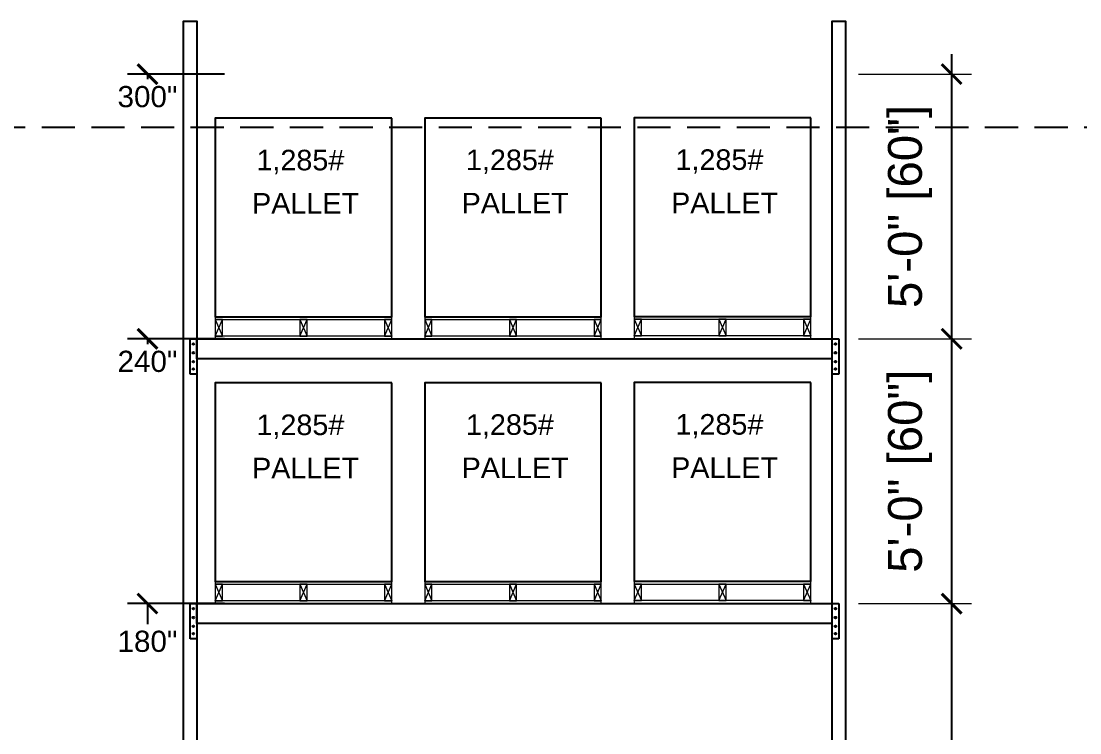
# Model space of a CAD drawing. Extents: x -14476 to 95620, y -7935 to 54356.
# Drawn here: x 21416.4 to 21656.3, y -6384.1 to -6222.8 of the extents above; entities that cross this region are included whole.
import ezdxf

# ---------------------------------------------------------------- set-up
doc = ezdxf.new("R2010")
doc.units = 0
doc.header["$LTSCALE"] = 30
doc.header["$MEASUREMENT"] = 0
doc.linetypes.add('DASHED2', pattern=[0.375, 0.25, -0.125])
doc.layers.get('0').update_dxf_attribs({"linetype": 'CONTINUOUS'})
doc.layers.get('DEFPOINTS').update_dxf_attribs({"linetype": 'CONTINUOUS'})
for name, color, linetype in [('DIMENSION', 1, 'CONTINUOUS'), ('HATCH', 211, 'CONTINUOUS'), ('RACK', 3, 'CONTINUOUS'), ('TEXT', 4, 'CONTINUOUS')]:
    doc.layers.add(name, color=color, linetype=linetype)
doc.layers.add('R-Pallet', color=32, linetype='CONTINUOUS', lineweight=0)
doc.styles.add('ARCHI', font='stylu.ttf')
doc.styles.add('ARIAL', font='arial.ttf', dxfattribs={"oblique": 10})
doc.styles.add('pnlDim', font='arial.ttf')
doc.dimstyles.new('_48', dxfattribs={"dimscale": 48, "dimtxt": 0.125, "dimasz": 0.09375, "dimexe": 0.09375, "dimexo": 0.09375, "dimgap": 0.09375, "dimtad": 1, "dimdec": 0, "dimzin": 3, "dimdsep": 46, "dimlunit": 4, "dimtxsty": 'ARCHI', "dimblk": 'ARCHTICK', "dimcen": 0.09375, "dimdle": 0.09375, "dimclrd": 256, "dimclre": 256, "dimclrt": 2, "dimadec": 0, "dimazin": 0, "dimtfac": 1, "dimtdec": 0, "dimtix": 1, "dimtmove": 0, "dimatfit": 3, "dimfxl": 1, "dimtolj": 1, "dimtzin": 0, "dimlwd": -1, "dimlwe": 13, "dimarcsym": 0})
doc.dimstyles.new('NFI_EL_IN_BEAM', dxfattribs={"dimscale": 48, "dimtxt": 0.09375, "dimasz": 0.09375, "dimexe": 0.09375, "dimexo": 0.0625, "dimgap": 0.03125, "dimtad": 0, "dimtih": 1, "dimtoh": 1, "dimdec": 4, "dimzin": 12, "dimdsep": 46, "dimlunit": 5, "dimtxsty": 'ARIAL', "dimblk": 'ARCHTICK', "dimcen": 0.0625, "dimsd2": 1, "dimadec": 0, "dimazin": 0, "dimtfac": 1, "dimtdec": 4, "dimtofl": 0, "dimtmove": 0, "dimatfit": 3, "dimfxl": 0.0625, "dimfrac": 2, "dimtolj": 1, "dimtzin": 12, "dimarcsym": 0})

# ---------------------------------------------------------------- blocks, each defined once
blk = doc.blocks.new('_ArchTick')
at = {"color": 0, "linetype": 'ByBlock', "const_width": 0.15}
blk.add_lwpolyline([(-0.5, -0.5), (0.5, 0.5)], dxfattribs=at)
blk = doc.blocks.new('*D17')
at = {"layer": 'DEFPOINTS', "color": 0, "transparency": 16777216}
for p in [(21601.63, -6354.78), (21601.63, -6534.78), (21627.22, -6534.78)]:
    blk.add_point(p, dxfattribs=at)
at = {"layer": 'DIMENSION', "transparency": 16777216}
blk.add_line((21627.22, -6350.28), (21627.22, -6539.28), dxfattribs=at)
at = {"layer": 'DIMENSION', "linetype": 'Continuous', "lineweight": 13, "transparency": 16777216}
for p, q in [((21606.13, -6354.78), (21631.72, -6354.78)), ((21606.13, -6534.78), (21631.72, -6534.78))]:
    blk.add_line(p, q, dxfattribs=at)
at = {"layer": 'DIMENSION', "transparency": 16777216, "xscale": 4.5, "yscale": 4.5, "zscale": 4.5}
for p, rotation in [((21627.22, -6354.78), 90), ((21627.22, -6534.78), 270)]:
    blk.add_blockref('_ArchTick', p, dxfattribs=dict(at, rotation=rotation))
at = {"layer": 'DIMENSION', "color": 2, "transparency": 16777216, "insert": (21617.79, -6444.78), "char_height": 7.68, "attachment_point": 5, "rotation": 90, "style": 'pnlDim'}
blk.add_mtext('\\A1;15\'-0" [180"]', dxfattribs=at)
blk = doc.blocks.new("BEAM12'")
for p, q in [((-123, -8), (-123, 0)), ((-123, 0), (-121.5, 0)), ((-121.5, 0), (22.5, 0)), ((22.5, 0), (24, 0)), ((24, 0), (24, -8)), ((22.5, -4.5), (-121.5, -4.5)), ((-121.5, -4.5), (-121.5, -8)), ((22.5, -8), (22.5, -4.5)), ((-121.5, -8), (-123, -8)), ((24, -8), (22.5, -8))]:
    blk.add_line(p, q)
at = {"layer": 'RACK', "color": 1}
for p, q in [((-121.5, -4.5), (-121.5, 0)), ((22.5, -4.5), (22.5, 0))]:
    blk.add_line(p, q, dxfattribs=at)
for centre in [(-122.25, -1.16), (23.25, -1.16), (-122.25, -3.16), (23.25, -3.16), (-122.25, -5.16), (-122.25, -6.82), (23.25, -5.16), (23.25, -6.82)]:
    blk.add_circle(centre, 0.188, dxfattribs=at)
blk = doc.blocks.new('*D9')
at = {"layer": 'DEFPOINTS', "color": 0, "transparency": 16777216}
for p in [(21465.41, -6354.78), (21434.92, -6534.78), (21444.98, -6534.78)]:
    blk.add_point(p, dxfattribs=at)
at = {"layer": 'DIMENSION', "color": 0, "lineweight": -2, "transparency": 16777216}
for p, q in [((21462.41, -6354.78), (21440.48, -6354.78)), ((21444.98, -6354.78), (21444.98, -6359.41)), ((21437.92, -6534.78), (21449.48, -6534.78))]:
    blk.add_line(p, q, dxfattribs=at)
at = {"layer": 'DIMENSION', "color": 0, "lineweight": -2, "transparency": 16777216, "xscale": 4.5, "yscale": 4.5, "zscale": 4.5, "rotation": 90}
blk.add_blockref('_ArchTick', (21444.98, -6354.78), dxfattribs=at)
at = {"layer": 'DIMENSION', "color": 2, "transparency": 16777216, "insert": (21444.98, -6363.36), "char_height": 4.8, "attachment_point": 5, "style": 'pnlDim'}
blk.add_mtext('\\A1;180"', dxfattribs=at)
blk = doc.blocks.new('Pallet-Front')
at = {"layer": 'R-Pallet', "color": 0, "lineweight": -2}
for p, q in [((-18.375, 4.375), (-20, 0.625)), ((-18.375, 0.625), (-20, 4.375)), ((0.8125, 4.375), (-0.8125, 0.625)), ((0.8125, 0.625), (-0.8125, 4.375)), ((20, 4.375), (18.375, 0.625)), ((20, 0.625), (18.375, 4.375))]:
    blk.add_line(p, q, dxfattribs=at)
for points in [[(20, 4.375), (-20, 4.375), (-20, 5), (20, 5)], [(-18.375, 0.625), (-20, 0.625), (-20, 4.375), (-18.375, 4.375)], [(0.8125, 0.625), (-0.8125, 0.625), (-0.8125, 4.375), (0.8125, 4.375)], [(20, 0.625), (18.375, 0.625), (18.375, 4.375), (20, 4.375)], [(20, 0), (-20, 0), (-20, 0.625), (20, 0.625)]]:
    blk.add_lwpolyline(points, close=True, dxfattribs=at)
blk = doc.blocks.new('*D10')
at = {"layer": 'DEFPOINTS', "color": 0, "transparency": 16777216}
for p in [(21601.63, -6294.78), (21601.63, -6354.78), (21627.22, -6354.78)]:
    blk.add_point(p, dxfattribs=at)
at = {"layer": 'DIMENSION', "transparency": 16777216}
blk.add_line((21627.22, -6290.28), (21627.22, -6359.28), dxfattribs=at)
at = {"layer": 'DIMENSION', "linetype": 'Continuous', "lineweight": 13, "transparency": 16777216}
for p, q in [((21606.13, -6294.78), (21631.72, -6294.78)), ((21606.13, -6354.78), (21631.72, -6354.78))]:
    blk.add_line(p, q, dxfattribs=at)
at = {"layer": 'DIMENSION', "transparency": 16777216, "xscale": 4.5, "yscale": 4.5, "zscale": 4.5}
for p, rotation in [((21627.22, -6294.78), 90), ((21627.22, -6354.78), 270)]:
    blk.add_blockref('_ArchTick', p, dxfattribs=dict(at, rotation=rotation))
at = {"layer": 'DIMENSION', "color": 2, "transparency": 16777216, "insert": (21617.79, -6324.78), "char_height": 7.68, "attachment_point": 5, "rotation": 90, "style": 'pnlDim'}
blk.add_mtext('\\A1;5\'-0" [60"]', dxfattribs=at)
blk = doc.blocks.new('*D33')
at = {"layer": 'DEFPOINTS', "color": 0, "transparency": 16777216}
for p in [(21601.63, -6234.78), (21601.63, -6294.78), (21627.22, -6294.78)]:
    blk.add_point(p, dxfattribs=at)
at = {"layer": 'DIMENSION', "transparency": 16777216}
blk.add_line((21627.22, -6230.28), (21627.22, -6299.28), dxfattribs=at)
at = {"layer": 'DIMENSION', "linetype": 'Continuous', "lineweight": 13, "transparency": 16777216}
for p, q in [((21606.13, -6234.78), (21631.72, -6234.78)), ((21606.13, -6294.78), (21631.72, -6294.78))]:
    blk.add_line(p, q, dxfattribs=at)
at = {"layer": 'DIMENSION', "transparency": 16777216, "xscale": 4.5, "yscale": 4.5, "zscale": 4.5}
for p, rotation in [((21627.22, -6234.78), 90), ((21627.22, -6294.78), 270)]:
    blk.add_blockref('_ArchTick', p, dxfattribs=dict(at, rotation=rotation))
at = {"layer": 'DIMENSION', "color": 2, "transparency": 16777216, "insert": (21617.79, -6264.78), "char_height": 7.68, "attachment_point": 5, "rotation": 90, "style": 'pnlDim'}
blk.add_mtext('\\A1;5\'-0" [60"]', dxfattribs=at)
blk = doc.blocks.new('*D34')
at = {"layer": 'DEFPOINTS', "color": 0, "transparency": 16777216}
for p in [(21465.41, -6294.78), (21434.92, -6534.78), (21444.98, -6534.78)]:
    blk.add_point(p, dxfattribs=at)
at = {"layer": 'DIMENSION', "color": 0, "lineweight": -2, "transparency": 16777216}
for p, q in [((21462.41, -6294.78), (21440.48, -6294.78)), ((21444.98, -6294.78), (21444.98, -6295.96)), ((21437.92, -6534.78), (21449.48, -6534.78))]:
    blk.add_line(p, q, dxfattribs=at)
at = {"layer": 'DIMENSION', "color": 0, "lineweight": -2, "transparency": 16777216, "xscale": 4.5, "yscale": 4.5, "zscale": 4.5, "rotation": 90}
blk.add_blockref('_ArchTick', (21444.98, -6294.78), dxfattribs=at)
at = {"layer": 'DIMENSION', "color": 2, "transparency": 16777216, "insert": (21444.98, -6299.91), "char_height": 4.8, "attachment_point": 5, "style": 'pnlDim'}
blk.add_mtext('\\A1;240"', dxfattribs=at)
blk = doc.blocks.new('*D35')
at = {"layer": 'DEFPOINTS', "color": 0, "transparency": 16777216}
for p in [(21465.41, -6234.78), (21434.92, -6534.78), (21444.98, -6534.78)]:
    blk.add_point(p, dxfattribs=at)
at = {"layer": 'DIMENSION', "color": 0, "lineweight": -2, "transparency": 16777216}
for p, q in [((21462.41, -6234.78), (21440.48, -6234.78)), ((21444.98, -6234.78), (21444.98, -6235.96)), ((21437.92, -6534.78), (21449.48, -6534.78))]:
    blk.add_line(p, q, dxfattribs=at)
at = {"layer": 'DIMENSION', "color": 0, "lineweight": -2, "transparency": 16777216, "xscale": 4.5, "yscale": 4.5, "zscale": 4.5, "rotation": 90}
blk.add_blockref('_ArchTick', (21444.98, -6234.78), dxfattribs=at)
at = {"layer": 'DIMENSION', "color": 2, "transparency": 16777216, "insert": (21444.98, -6239.91), "char_height": 4.8, "attachment_point": 5, "style": 'pnlDim'}
blk.add_mtext('\\A1;300"', dxfattribs=at)

msp = doc.modelspace()

# ---------------------------------------------------------------- linework, layer by layer
at = {"layer": 'HATCH', "color": 150}
for points in [[(21547.81302, -6244.73116), (21507.81302, -6244.73116), (21507.81302, -6289.7797), (21547.81302, -6289.7797)], [(21595.29385, -6244.68162), (21555.29385, -6244.68162), (21555.29385, -6289.73016), (21595.29385, -6289.73016)], [(21500.33219, -6244.78069), (21460.33219, -6244.78069), (21460.33219, -6289.7797), (21500.33219, -6289.7797)], [(21547.81302, -6304.73116), (21507.81302, -6304.73116), (21507.81302, -6349.7797), (21547.81302, -6349.7797)], [(21595.29385, -6304.68162), (21555.29385, -6304.68162), (21555.29385, -6349.73016), (21595.29385, -6349.73016)], [(21500.33219, -6304.78069), (21460.33219, -6304.78069), (21460.33219, -6349.7797), (21500.33219, -6349.7797)]]:
    msp.add_lwpolyline(points, close=True, dxfattribs=at)
at = {"layer": 'RACK', "color": 6, "linetype": 'DASHED2'}
msp.add_line((20048.51562, -6246.7797), (21896.17068, -6246.7797), dxfattribs=at)
at = {"layer": 'RACK'}
for points in [[(21453.13238, -6534.7797), (21453.13238, -6222.7797), (21456.13238, -6222.7797), (21456.13238, -6534.7797)], [(21600.13238, -6534.7797), (21600.13238, -6222.7797), (21603.13238, -6222.7797), (21603.13238, -6534.7797)]]:
    msp.add_lwpolyline(points, close=True, dxfattribs=at)

# ---------------------------------------------------------------- block references
at = {"layer": 'R-Pallet', "lineweight": 0, "xscale": -1}
for p in [(21480.33219, -6294.7797), (21527.81302, -6294.7797), (21575.29385, -6294.73016), (21480.33219, -6354.7797), (21527.81302, -6354.7797), (21575.29385, -6354.73016)]:
    msp.add_blockref('Pallet-Front', p, dxfattribs=at)
at = {"layer": 'RACK'}
for p in [(21577.63238, -6294.7797), (21577.63238, -6354.7797)]:
    msp.add_blockref("BEAM12'", p, dxfattribs=at)

# ---------------------------------------------------------------- texts
at = {"layer": 'TEXT', "style": 'pnlDim'}
for s, p in [('1,285#', (21469.67239, -6256.59251)), ('1,285#', (21517.15323, -6256.54297)), ('1,285#', (21564.63406, -6256.49344)), ('PALLET', (21468.69042, -6266.39684)), ('PALLET', (21516.17126, -6266.3473)), ('PALLET', (21563.65209, -6266.29776)), ('1,285#', (21469.67239, -6316.59251)), ('1,285#', (21517.15323, -6316.54297)), ('1,285#', (21564.63406, -6316.49344)), ('PALLET', (21468.69042, -6326.39684)), ('PALLET', (21516.17126, -6326.3473)), ('PALLET', (21563.65209, -6326.29776))]:
    msp.add_text(s, height=4.661096, dxfattribs=at).set_placement(p)

# ---------------------------------------------------------------- dimensions: what is measured, and where the dimension line sits
at = {"layer": 'DIMENSION'}
for base, p1, p2, picture, middle in [((21627.21565, -6294.7797), (21601.63238, -6234.7797), (21601.63238, -6294.7797), '*D33', (21617.79385, -6264.7797)), ((21627.21565, -6354.7797), (21601.63238, -6294.7797), (21601.63238, -6354.7797), '*D10', (21617.79385, -6324.7797)), ((21627.21565, -6534.7797), (21601.63238, -6354.7797), (21601.63238, -6534.7797), '*D17', (21617.79385, -6444.7797))]:
    dim = msp.add_linear_dim(base=base, p1=p1, p2=p2, angle=90, dimstyle='_48', override={"dimtxt": 0.16, "dimtxsty": 'pnlDim'}, dxfattribs=at)
    dim.commit()
    dim.dimension.update_dxf_attribs({"geometry": picture, "text_midpoint": middle})
for p1, picture, middle in [((21465.40555, -6234.7797), '*D35', (21444.97852, -6239.91307)), ((21465.40555, -6294.7797), '*D34', (21444.97852, -6299.91307)), ((21465.40555, -6354.7797), '*D9', (21444.97852, -6363.35937))]:
    dim = msp.add_linear_dim(base=(21444.97852, -6534.7797), p1=p1, p2=(21434.92324, -6534.7797), angle=90, dimstyle='NFI_EL_IN_BEAM', override={"dimtxt": 0.1, "dimpost": '"', "dimtxsty": 'pnlDim', "dimclrt": 2}, dxfattribs=at)
    dim.commit()
    dim.dimension.update_dxf_attribs({"geometry": picture, "text_midpoint": middle, "dimtype": 160})

doc.saveas('drawing.dxf')
